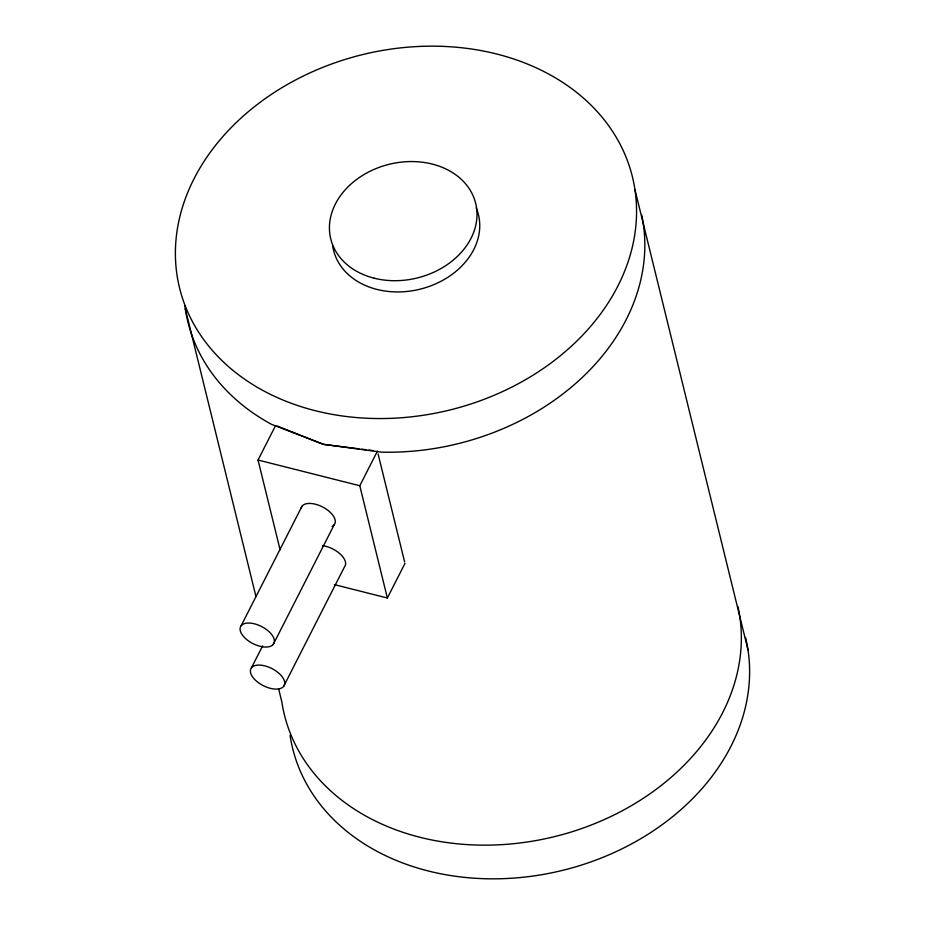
<?xml version="1.0" encoding="UTF-8"?>
<svg xmlns="http://www.w3.org/2000/svg" width="925" height="925" viewBox="0 0 925 925"><rect width="100%" height="100%" fill="white"/><g stroke="black" fill="none" stroke-linecap="round" stroke-linejoin="round"><path stroke-width="1.39" d="M280.102 549.843L258.04 460.026L275.442 425.858M241.159 625.716L302.07 506.114M251.484 667.769L262.619 645.904M273.291 644.367A18.65 9.574 27 0 0 254.468 623.82A18.65 9.574 27 0 0 243.923 636.943A18.65 9.574 27 0 0 273.291 644.367L334.191 524.764M334.399 584.623L387.355 598.001L359.79 485.741L377.412 451.134M283.617 686.419A18.65 9.574 27 0 0 264.793 665.861A18.65 9.574 27 0 0 254.248 678.996A18.65 9.574 27 0 0 283.617 686.419L344.516 566.805A18.65 9.574 27 0 0 340.631 554.422A18.65 9.574 27 0 0 322.443 545.634M387.355 598.001L404.988 563.394M358.946 448.81L323.449 444.358L271.684 424.413A233.146 182.977 -13.8 0 1 184.896 306.036M361.791 449.168L366.046 449.712M368.89 450.059L373.145 450.602M258.04 460.026L359.79 485.741M276.991 425.951L323.449 444.358L381.401 452.14A233.146 182.977 -13.8 0 0 641.707 214.993M634.932 189.59A233.146 182.977 -13.8 0 1 315.171 410.677A233.146 182.977 -13.8 0 1 267.811 96.801A233.146 182.977 -13.8 0 1 634.932 189.59L747.99 649.87M378.094 453.944L404.641 561.995M185.278 308.8L255.948 596.486M278.691 689.102L281.79 701.728A233.146 182.977 -13.8 0 0 544.224 838.963A233.146 182.977 -13.8 0 0 737.93 606.546M745.562 637.475A233.146 182.977 -13.8 0 1 554.26 872.275A233.146 182.977 -13.8 0 1 290.068 735.41M476.248 207.928A74.613 58.553 -13.8 0 1 421.661 288.773A74.613 58.553 -13.8 0 1 332.699 246.038M301.041 508.392A18.65 9.574 27 0 1 324.224 507.86A18.65 9.574 27 0 1 332.075 526.406M374.163 278.194A74.613 58.553 -13.8 0 0 476.479 207.443A74.613 58.553 -13.8 0 0 359.004 177.75A74.613 58.553 -13.8 0 0 374.163 278.194"/></g></svg>
